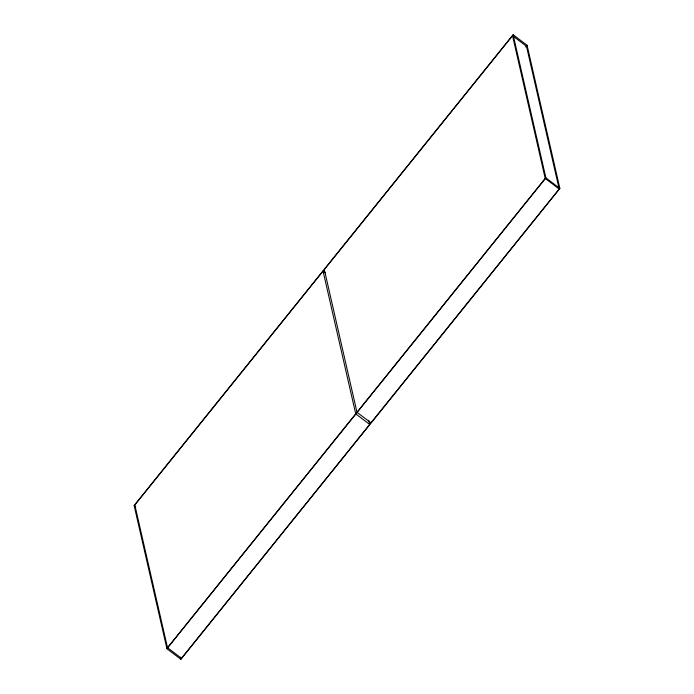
<?xml version="1.0" encoding="UTF-8"?>
<svg xmlns="http://www.w3.org/2000/svg" width="694" height="694" viewBox="0 0 694 694"><rect width="100%" height="100%" fill="white"/><g stroke="black" fill="none" stroke-linecap="round" stroke-linejoin="round"><path stroke-width="1.04" d="M134.133 505.536L513.109 34.7L527.076 45.284L559.867 188.464L180.891 659.3L166.924 648.716L134.133 505.536L135.772 506.776M325.512 273.011L323.048 271.137L134.818 504.989L167.506 647.693L181.464 658.276L369.694 424.433L368.731 420.234M512.536 35.724L324.306 269.567L356.994 412.279L370.952 422.863L559.182 189.011L526.494 46.307L512.536 35.724L545.215 178.427L559.182 189.011M525.714 46.975L527.076 45.284M167.506 647.693L355.727 413.85L323.048 271.137M356.994 412.279L545.215 178.427M166.924 648.716L545.9 177.881L513.109 34.7M545.9 177.881L559.867 188.464M355.727 413.85L369.694 424.433M180.405 657.192L180.891 659.3"/></g></svg>
